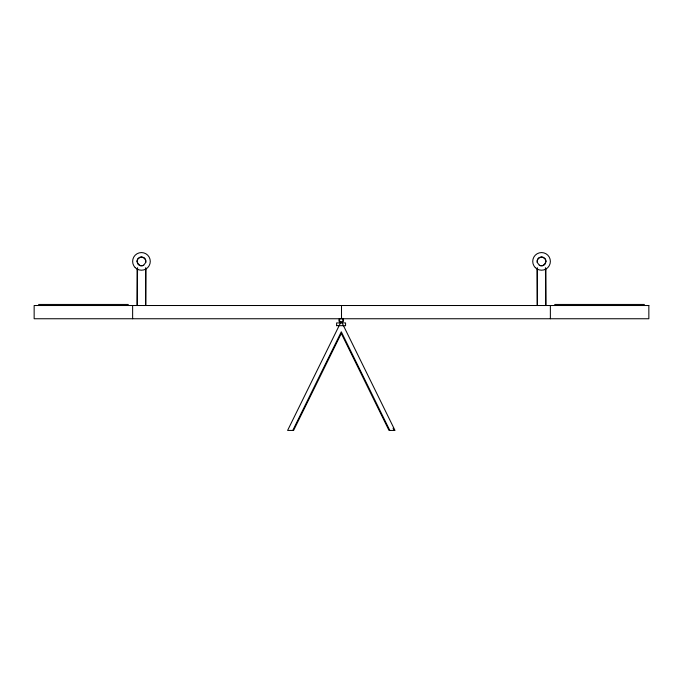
<?xml version="1.0" encoding="UTF-8"?>
<svg xmlns="http://www.w3.org/2000/svg" width="683" height="683" viewBox="0 0 683 683"><rect width="100%" height="100%" fill="white"/><g stroke="black" fill="none" stroke-linecap="round" stroke-linejoin="round"><path stroke-width="1.02" d="M145.863 269.034L145.71 305.514L145.71 267.693M545.956 269.034L545.811 305.514L545.435 267.693M137.565 267.693L137.189 305.514L137.044 269.034M339.349 318.654C336.787 324.237 346.11 323.452 342.9 318.338M340.484 322.922L287.603 430.435L293.588 430.435L341.295 333.441L389.011 430.435L394.996 430.435L342.106 322.922M292.776 430.435L341.295 331.793L389.822 430.435M340.108 318.628C337.223 323.238 345.547 322.581 342.149 318.449M140.314 257.132L137.633 259.19L137.044 261.393L137.633 263.595L140.314 265.653L142.593 265.653L143.661 265.209L145.71 262.537L145.71 260.249L144.574 258.268L141.449 256.979M541.551 256.979L538.426 258.268L537.29 260.249L537.29 262.537L539.339 265.209L540.407 265.653L542.686 265.653L545.367 263.595L545.956 261.393L545.367 259.19L542.686 257.132M38.564 304.456L128.216 304.456L128.216 305.514M644.436 304.456L554.784 304.456L554.784 305.514M336.608 325.62L345.572 325.723L345.572 322.922L336.608 322.922L336.608 325.723M393.058 428.139L394.185 430.435M537.137 269.034L537.29 305.514L537.29 267.693M550.37 305.514L550.37 318.748M341.5 305.514L341.5 318.748M132.63 305.514L132.63 318.748M143.661 265.209A4.414 4.414 0 0 1 138.333 264.509L137.044 261.393A4.414 4.414 0 0 1 142.03 257.021A4.414 4.414 0 0 1 145.71 262.537M539.339 265.209A4.414 4.414 0 0 0 544.667 264.509L545.956 261.393A4.414 4.414 0 0 0 540.97 257.021A4.414 4.414 0 0 0 537.29 262.537M648.85 305.514L34.15 305.514L34.15 318.748L648.85 318.748L648.85 305.514M135.208 267.634A8.828 8.828 0 0 0 149.978 263.672A8.828 8.828 0 0 0 139.17 252.872A8.828 8.828 0 0 0 135.208 267.634M535.31 267.634A8.828 8.828 0 0 0 550.071 263.672A8.828 8.828 0 0 0 539.263 252.872A8.828 8.828 0 0 0 535.31 267.634"/></g></svg>
